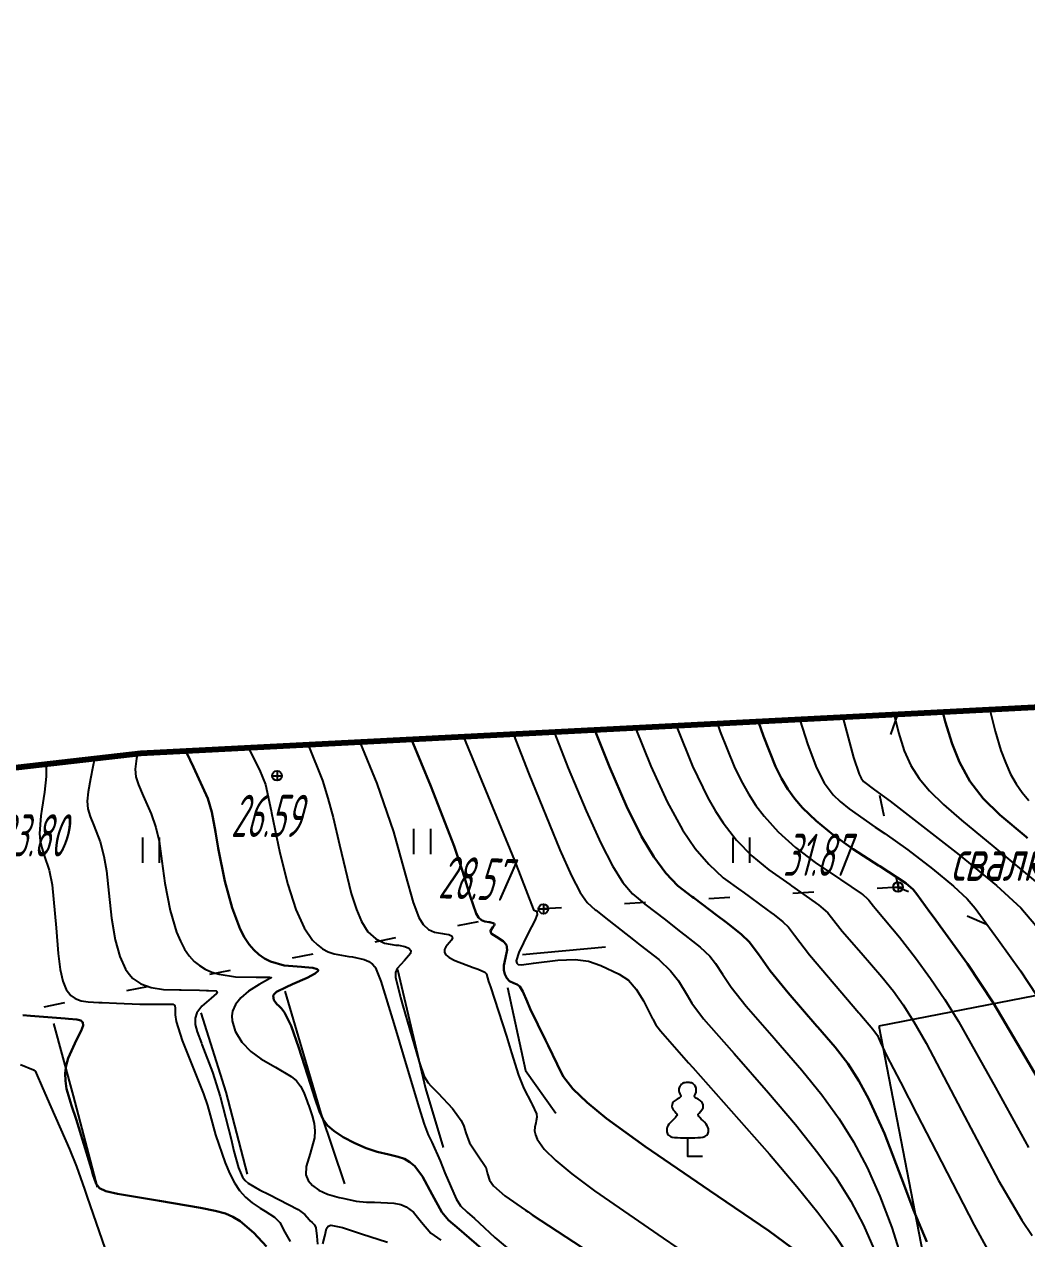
# Model space of a CAD drawing. Extents: x 1233805 to 1234355, y 654698 to 655114.
# Drawn here: x 1234165.05 to 1234188.82, y 655085.51 to 655114.32 of the extents above; entities that cross this region are included whole.
import ezdxf

# ---------------------------------------------------------------- set-up
doc = ezdxf.new("R2010")
doc.units = 0
doc.linetypes.add('ИИDash_05_15', pattern=[2, 0.5, -1.5])
for name, color, linetype, lineweight in [('ИИ_ГОРИЗОНТАЛИ_ОСН', 32, 'Continuous', 25), ('ИИ_ГОРИЗОНТАЛИ_УТОЛЩ', 32, 'Continuous', 30), ('ИИ_ОТМЕТКИ', 7, 'Continuous', 25), ('ИИ_СООРУЖЕНИЕ', 7, 'Continuous', 25), ('ИИ_СТРОЕНИЕ', 7, 'Continuous', 25), ('ИИ_УГОДЬЯ', 7, 'Continuous', 25)]:
    doc.layers.add(name, color=color, linetype=linetype, lineweight=lineweight)
doc.layers.add('Оформление точек', color=7, linetype='Continuous')
doc.styles.add('VNIPISIMPLEXCUR', font='simplex.shx', dxfattribs={"width": 0.8, "oblique": 15})
doc.styles.add('ГОСТ 2.304 КУРСИВ', font='cs_gost2304.shx', dxfattribs={"oblique": 15})
doc.linetypes.add('ИИ052801П', pattern='A,2,[39,3dservice.shx,S=0.8,R=0,X=0,Y=0],2', length=4)

# ---------------------------------------------------------------- blocks, each defined once
blk = doc.blocks.new('ИИ05401')
at = {"color": 0, "linetype": 'Continuous', "lineweight": 25}
for points in [[(-0.4, 1.2), (-0.4, 0)], [(0.4, 1.2), (0.4, 0)]]:
    blk.add_lwpolyline(points, dxfattribs=at)
blk = doc.blocks.new('ИИ053881')
at = {"color": 0, "linetype": 'Continuous', "lineweight": 25}
blk.add_lwpolyline([(0, 0.875), (0.129, 0.876), (0.342, 0.878), (0.479, 0.882), (0.614, 0.891), (0.726, 0.907), (0.816, 0.94), (0.906, 1), (0.956, 1.071), (0.983, 1.151), (0.991, 1.231), (0.986, 1.295), (0.963, 1.379), (0.932, 1.445), (0.884, 1.516), (0.798, 1.61), (0.719, 1.692), (0.646, 1.766), (0.575, 1.842), (0.536, 1.889), (0.511, 1.929), (0.501, 1.967), (0.504, 1.992), (0.518, 2.017), (0.545, 2.049), (0.608, 2.115), (0.679, 2.198), (0.732, 2.29), (0.745, 2.372), (0.736, 2.444), (0.709, 2.515), (0.672, 2.575), (0.633, 2.617), (0.596, 2.646), (0.548, 2.678), (0.495, 2.709), (0.408, 2.76), (0.363, 2.789), (0.336, 2.812), (0.324, 2.831), (0.321, 2.846), (0.325, 2.865), (0.335, 2.89), (0.353, 2.928), (0.372, 2.968), (0.4, 3.034), (0.413, 3.103), (0.412, 3.19), (0.398, 3.247), (0.363, 3.319), (0.32, 3.377), (0.284, 3.414), (0.246, 3.444), (0.181, 3.476), (0.125, 3.489), (0.07, 3.496), (0, 3.5), (-0.07, 3.496), (-0.125, 3.489), (-0.181, 3.476), (-0.246, 3.444), (-0.284, 3.414), (-0.32, 3.377), (-0.363, 3.319), (-0.398, 3.247), (-0.412, 3.19), (-0.413, 3.103), (-0.4, 3.034), (-0.372, 2.968), (-0.353, 2.928), (-0.335, 2.89), (-0.325, 2.865), (-0.321, 2.846), (-0.324, 2.831), (-0.336, 2.812), (-0.363, 2.789), (-0.408, 2.76), (-0.495, 2.709), (-0.548, 2.678), (-0.596, 2.646), (-0.633, 2.617), (-0.672, 2.575), (-0.709, 2.515), (-0.736, 2.444), (-0.745, 2.372), (-0.732, 2.29), (-0.679, 2.198), (-0.608, 2.115), (-0.545, 2.049), (-0.518, 2.017), (-0.504, 1.992), (-0.501, 1.967), (-0.511, 1.929), (-0.536, 1.889), (-0.575, 1.842), (-0.646, 1.766), (-0.719, 1.692), (-0.798, 1.61), (-0.884, 1.516), (-0.932, 1.445), (-0.963, 1.379), (-0.986, 1.295), (-0.991, 1.231), (-0.983, 1.151), (-0.956, 1.071), (-0.906, 1), (-0.816, 0.94), (-0.726, 0.907), (-0.614, 0.891), (-0.479, 0.882), (-0.342, 0.878), (-0.129, 0.876)], close=True, dxfattribs=at)
blk.add_lwpolyline([(0, 0.875), (0, 0), (0.7, 0)], dxfattribs=at)
blk = doc.blocks.new('PICKET')
at = {"color": 0, "linetype": 'Continuous', "lineweight": 25}
for p, q in [((-0.23, 0), (0.23, 0)), ((0, 0.23), (0, -0.23))]:
    blk.add_line(p, q, dxfattribs=at)
blk.add_circle((0, 0), 0.23, dxfattribs=at)
at = {"color": 0, "linetype": 'Continuous', "style": 'VNIPISIMPLEXCUR', "oblique": 15, "width": 0.8}
blk.add_attdef('OTMETKA', (1.25, 0.3), '', height=2, dxfattribs=at)
at = {"color": 8, "linetype": 'Continuous', "style": 'VNIPISIMPLEXCUR', "oblique": 15, "width": 0.8, "flags": 1}
blk.add_attdef('NOMER', (1.25, -2.7), '', height=2, dxfattribs=at)

msp = doc.modelspace()

# ---------------------------------------------------------------- linework, layer by layer
at = {"layer": 'ИИ_ГОРИЗОНТАЛИ_ОСН', "flags": 128}
for points, elevation in [([(1234185.672, 655097.94), (1234185.778, 655097.518), (1234185.915, 655097.082), (1234186.068, 655096.737), (1234186.265, 655096.431), (1234186.515, 655096.138), (1234186.848, 655095.811), (1234187.271, 655095.441), (1234187.907, 655094.92), (1234187.994, 655094.85), (1234189.173, 655093.872)], 33.5), ([(1234187.941, 655098.057), (1234188.069, 655097.555), (1234188.209, 655097.095), (1234188.32, 655096.794), (1234188.438, 655096.534), (1234188.567, 655096.303), (1234188.712, 655096.094), (1234188.873, 655095.904)], 34.5), ([(1234180.509, 655097.675), (1234180.519, 655097.645), (1234180.893, 655096.72), (1234181.255, 655095.972), (1234181.437, 655095.656), (1234181.621, 655095.375), (1234181.939, 655094.97), (1234182.302, 655094.597), (1234182.707, 655094.26), (1234183.203, 655093.914), (1234183.244, 655093.886), (1234183.806, 655093.491), (1234183.837, 655093.468), (1234183.883, 655093.433), (1234184.105, 655093.243), (1234184.19, 655093.133), (1234184.44, 655092.811), (1234184.89, 655092.291), (1234185.383, 655091.724), (1234185.66, 655091.384), (1234185.892, 655091.059), (1234186.142, 655090.66), (1234186.431, 655090.154), (1234187.276, 655088.553), (1234188.152, 655086.896), (1234188.707, 655085.952), (1234188.951, 655085.592)], 31), ([(1234181.484, 655097.725), (1234181.548, 655097.537), (1234181.882, 655096.713), (1234182.048, 655096.371), (1234182.218, 655096.065), (1234182.397, 655095.788), (1234182.589, 655095.534), (1234182.927, 655095.162), (1234183.333, 655094.795), (1234183.801, 655094.436), (1234184.378, 655094.049), (1234184.406, 655094.031), (1234184.918, 655093.688), (1234184.922, 655093.685), (1234184.94, 655093.672), (1234185.039, 655093.586), (1234185.074, 655093.541), (1234185.186, 655093.399), (1234185.264, 655093.31), (1234185.803, 655092.669), (1234186.185, 655092.178), (1234186.539, 655091.689), (1234186.878, 655091.185), (1234187.2, 655090.667), (1234188.076, 655089.1), (1234188.865, 655087.681)], 31.5), ([(1234183.441, 655097.825), (1234183.63, 655097.23), (1234183.832, 655096.686), (1234184.014, 655096.324), (1234184.227, 655096.046), (1234184.397, 655095.882), (1234184.608, 655095.708), (1234185.228, 655095.276), (1234185.458, 655095.122), (1234185.996, 655094.739), (1234186.586, 655094.285), (1234187.081, 655093.878), (1234187.403, 655093.576), (1234187.598, 655093.351), (1234187.851, 655093.007), (1234188.002, 655092.797), (1234188.148, 655092.596), (1234188.67, 655091.866), (1234189.049, 655091.292)], 32.5), ([(1234184.455, 655097.878), (1234184.713, 655096.93), (1234184.842, 655096.534), (1234184.893, 655096.434), (1234184.952, 655096.358), (1234185.206, 655096.162), (1234185.577, 655095.894), (1234187.218, 655094.621), (1234188.106, 655093.892), (1234188.677, 655093.359), (1234189.039, 655092.945)], 33), ([(1234175.459, 655097.415), (1234176.673, 655094.486), (1234177.115, 655093.335), (1234177.121, 655093.317), (1234177.172, 655093.292), (1234177.176, 655093.292), (1234177.201, 655093.284), (1234177.198, 655093.279), (1234177.198, 655093.262), (1234177.199, 655093.26), (1234177.206, 655093.201), (1234177.151, 655093.058), (1234176.999, 655092.76), (1234176.771, 655092.299), (1234176.714, 655092.104), (1234176.723, 655092.049), (1234176.757, 655092.018), (1234176.83, 655092.01), (1234177.012, 655092.034), (1234177.12, 655092.049), (1234177.696, 655092.118), (1234178.111, 655092.136), (1234178.425, 655092.1), (1234178.721, 655091.994), (1234179.15, 655091.791), (1234179.374, 655091.643), (1234179.557, 655091.436), (1234179.728, 655091.155), (1234179.947, 655090.733), (1234179.953, 655090.721), (1234180.025, 655090.589), (1234180.134, 655090.446), (1234180.801, 655089.688), (1234180.902, 655089.575), (1234182.719, 655087.517), (1234183.37, 655086.749), (1234183.867, 655086.135), (1234184.269, 655085.595), (1234184.573, 655085.13)], 28.5), ([(1234176.645, 655097.476), (1234177.011, 655096.541), (1234177.749, 655094.739), (1234178.024, 655094.123), (1234178.23, 655093.725), (1234178.394, 655093.491), (1234178.587, 655093.317), (1234178.599, 655093.307), (1234178.909, 655093.061), (1234179.493, 655092.6), (1234179.655, 655092.478), (1234180.094, 655092.133), (1234180.368, 655091.871), (1234180.558, 655091.627), (1234180.769, 655091.288), (1234180.881, 655091.103), (1234181.155, 655090.732), (1234181.816, 655089.978), (1234181.879, 655089.907), (1234182.699, 655088.977), (1234183.337, 655088.223), (1234183.869, 655087.552), (1234184.29, 655086.972), (1234184.651, 655086.402), (1234184.952, 655085.836), (1234185.194, 655085.276)], 29), ([(1234177.616, 655097.526), (1234177.946, 655096.678), (1234178.37, 655095.665), (1234178.717, 655094.898), (1234178.993, 655094.361), (1234179.241, 655093.964), (1234179.467, 655093.693), (1234179.735, 655093.471), (1234179.761, 655093.452), (1234180.25, 655093.074), (1234180.579, 655092.817), (1234180.712, 655092.716), (1234181.075, 655092.431), (1234181.302, 655092.214), (1234181.439, 655092.041), (1234181.607, 655091.789), (1234181.809, 655091.484), (1234182.166, 655091.029), (1234182.831, 655090.268), (1234182.869, 655090.224), (1234183.486, 655089.515), (1234183.96, 655088.925), (1234184.37, 655088.356), (1234184.714, 655087.808), (1234185.035, 655087.201), (1234185.338, 655086.523), (1234185.618, 655085.782), (1234185.869, 655084.999)], 29.5), ([(1234179.542, 655097.625), (1234179.905, 655096.72), (1234180.292, 655095.876), (1234180.653, 655095.216), (1234180.954, 655094.773), (1234181.278, 655094.394), (1234181.622, 655094.076), (1234182.041, 655093.77), (1234182.083, 655093.742), (1234182.666, 655093.317), (1234182.751, 655093.251), (1234182.826, 655093.194), (1234183.038, 655093.027), (1234183.17, 655092.9), (1234183.315, 655092.711), (1234183.665, 655092.248), (1234184.838, 655090.873), (1234184.86, 655090.848), (1234185.172, 655090.484), (1234185.277, 655090.331), (1234185.353, 655090.169), (1234185.495, 655089.861), (1234185.822, 655089.225), (1234186.212, 655088.472), (1234186.67, 655087.583), (1234187.572, 655085.836), (1234187.886, 655085.255)], 30.5), ([(1234170.362, 655097.153), (1234170.378, 655097.121), (1234170.627, 655096.634), (1234170.77, 655096.289), (1234170.902, 655095.664), (1234170.912, 655095.613), (1234171.107, 655094.664), (1234171.294, 655093.919), (1234171.486, 655093.324), (1234171.682, 655092.889), (1234171.884, 655092.596), (1234171.998, 655092.483), (1234172.121, 655092.39), (1234172.251, 655092.32), (1234172.392, 655092.268), (1234172.74, 655092.209), (1234172.827, 655092.2), (1234173.107, 655092.137), (1234173.214, 655092.089), (1234173.303, 655092.027), (1234173.359, 655091.963), (1234173.365, 655091.949), (1234173.372, 655091.936), (1234173.499, 655091.619), (1234173.813, 655090.62), (1234173.947, 655090.168), (1234174.031, 655089.879), (1234174.401, 655088.638), (1234174.53, 655088.233), (1234174.627, 655087.981), (1234174.71, 655087.801), (1234174.906, 655087.363), (1234175.02, 655087.079), (1234175.285, 655086.457), (1234175.39, 655086.297), (1234175.549, 655086.146), (1234175.724, 655085.991), (1234175.83, 655085.891), (1234176.207, 655085.544), (1234176.599, 655085.212)], 26.5), ([(1234171.779, 655097.226), (1234172.115, 655096.379), (1234172.248, 655095.96), (1234172.37, 655095.502), (1234172.518, 655094.857), (1234172.8, 655093.699), (1234172.921, 655093.322), (1234173.042, 655093.039), (1234173.197, 655092.796), (1234173.38, 655092.625), (1234173.588, 655092.525), (1234173.858, 655092.48), (1234173.919, 655092.474), (1234174.069, 655092.446), (1234174.169, 655092.405), (1234174.215, 655092.349), (1234174.208, 655092.282), (1234174.061, 655092.116), (1234173.888, 655091.923), (1234173.852, 655091.831), (1234173.851, 655091.718), (1234173.961, 655091.269), (1234173.969, 655091.239), (1234174.027, 655091.034), (1234174.412, 655089.707), (1234174.533, 655089.362), (1234174.623, 655089.21), (1234174.69, 655089.143), (1234174.863, 655088.97), (1234175.202, 655088.6), (1234175.406, 655088.32), (1234175.471, 655088.186), (1234175.521, 655088.022), (1234175.606, 655087.785), (1234175.798, 655087.503), (1234175.992, 655087.212), (1234176.035, 655087.052), (1234176.077, 655086.9), (1234176.173, 655086.765), (1234176.442, 655086.534), (1234176.929, 655086.192), (1234176.994, 655086.148), (1234177.092, 655086.081), (1234178.277, 655085.306)], 27), ([(1234173.003, 655097.289), (1234173.403, 655096.309), (1234173.804, 655095.164), (1234174.087, 655094.14), (1234174.265, 655093.488), (1234174.402, 655093.132), (1234174.508, 655092.965), (1234174.633, 655092.849), (1234174.777, 655092.781), (1234174.963, 655092.75), (1234175.005, 655092.746), (1234175.113, 655092.726), (1234175.177, 655092.695), (1234175.198, 655092.651), (1234175.176, 655092.596), (1234175.12, 655092.53), (1234175.044, 655092.44), (1234175.009, 655092.37), (1234175.008, 655092.306), (1234175.043, 655092.246), (1234175.123, 655092.182), (1234175.254, 655092.113), (1234175.691, 655091.947), (1234175.806, 655091.906), (1234175.967, 655091.838), (1234176.005, 655091.794), (1234176.004, 655091.791), (1234176.058, 655091.616), (1234176.102, 655091.489), (1234176.484, 655090.321), (1234176.601, 655089.919), (1234176.763, 655089.392), (1234176.896, 655089.073), (1234177.072, 655088.729), (1234177.089, 655088.698), (1234177.19, 655088.479), (1234177.201, 655088.394), (1234177.189, 655088.307), (1234177.176, 655088.265), (1234177.15, 655088.162), (1234177.148, 655088.072), (1234177.168, 655087.976), (1234177.211, 655087.874), (1234177.377, 655087.641), (1234177.648, 655087.37), (1234178.033, 655087.051), (1234178.57, 655086.65), (1234180.196, 655085.53), (1234180.524, 655085.308)], 27.5), ([(1234166.71, 655096.896), (1234166.673, 655096.703), (1234166.614, 655096.425), (1234166.559, 655096.113), (1234166.541, 655095.891), (1234166.555, 655095.714), (1234166.605, 655095.532), (1234166.692, 655095.313), (1234166.842, 655094.924), (1234166.935, 655094.589), (1234166.995, 655094.237), (1234167.052, 655093.706), (1234167.117, 655093.114), (1234167.2, 655092.603), (1234167.309, 655092.208), (1234167.449, 655091.904), (1234167.531, 655091.785), (1234167.622, 655091.687), (1234167.813, 655091.558), (1234168.055, 655091.472), (1234168.345, 655091.427), (1234168.727, 655091.417), (1234168.769, 655091.417), (1234169.204, 655091.409), (1234169.368, 655091.404), (1234169.417, 655091.404), (1234169.597, 655091.39), (1234169.62, 655091.367), (1234169.603, 655091.331), (1234169.477, 655091.222), (1234169.255, 655091.03), (1234169.135, 655090.872), (1234169.096, 655090.745), (1234169.1, 655090.598), (1234169.144, 655090.423), (1234169.246, 655090.151), (1234169.259, 655090.118), (1234169.506, 655089.461), (1234169.693, 655088.885), (1234169.952, 655087.873), (1234170.019, 655087.59), (1234170.127, 655087.197), (1234170.224, 655086.972), (1234170.281, 655086.894), (1234170.353, 655086.829), (1234170.626, 655086.674), (1234170.852, 655086.564), (1234171.54, 655086.209), (1234171.699, 655086.092), (1234171.799, 655085.973), (1234171.825, 655085.936), (1234171.87, 655085.898), (1234171.928, 655085.843), (1234171.96, 655085.774), (1234171.981, 655085.575), (1234172.002, 655085.382)], 25), ([(1234167.729, 655097.013), (1234167.706, 655096.902), (1234167.677, 655096.653), (1234167.69, 655096.471), (1234167.752, 655096.28), (1234167.868, 655096.017), (1234168.053, 655095.592), (1234168.166, 655095.271), (1234168.241, 655094.945), (1234168.309, 655094.47), (1234168.382, 655093.947), (1234168.505, 655093.297), (1234168.658, 655092.784), (1234168.748, 655092.569), (1234168.848, 655092.382), (1234168.958, 655092.223), (1234169.077, 655092.092), (1234169.199, 655091.993), (1234169.337, 655091.909), (1234169.493, 655091.84), (1234169.665, 655091.786), (1234170.055, 655091.724), (1234170.544, 655091.716), (1234170.566, 655091.716), (1234170.858, 655091.718), (1234170.903, 655091.712), (1234170.897, 655091.7), (1234170.866, 655091.684), (1234170.615, 655091.546), (1234170.363, 655091.385), (1234170.18, 655091.231), (1234170.052, 655091.072), (1234169.983, 655090.909), (1234169.968, 655090.8), (1234169.974, 655090.683), (1234170.05, 655090.433), (1234170.205, 655090.179), (1234170.42, 655089.951), (1234170.658, 655089.778), (1234171.005, 655089.584), (1234171.379, 655089.364), (1234171.498, 655089.256), (1234171.595, 655089.13), (1234171.673, 655088.982), (1234171.756, 655088.768), (1234171.773, 655088.719), (1234171.793, 655088.665), (1234171.875, 655088.427), (1234171.92, 655088.244), (1234171.937, 655088.072), (1234171.927, 655087.908), (1234171.823, 655087.534), (1234171.732, 655087.226), (1234171.725, 655087.026), (1234171.776, 655086.895), (1234171.88, 655086.774), (1234172.035, 655086.663), (1234172.238, 655086.567), (1234172.51, 655086.492), (1234172.6, 655086.475), (1234172.673, 655086.457), (1234172.916, 655086.406), (1234173.158, 655086.383), (1234173.351, 655086.381), (1234173.811, 655086.358), (1234173.972, 655086.324), (1234174.103, 655086.272), (1234174.276, 655086.142), (1234174.465, 655085.909), (1234174.688, 655085.642), (1234174.921, 655085.476)], 25.5), ([(1234165.567, 655096.765), (1234165.561, 655096.48), (1234165.528, 655096.108), (1234165.465, 655095.7), (1234165.439, 655095.548), (1234165.404, 655095.126), (1234165.42, 655094.954), (1234165.459, 655094.784), (1234165.521, 655094.601), (1234165.633, 655094.253), (1234165.705, 655093.907), (1234165.802, 655092.888), (1234165.851, 655092.281), (1234165.9, 655091.901), (1234165.961, 655091.625), (1234166.042, 655091.423), (1234166.149, 655091.283), (1234166.256, 655091.21), (1234166.393, 655091.16), (1234166.563, 655091.133), (1234166.812, 655091.12), (1234166.891, 655091.118), (1234167.23, 655091.1), (1234167.785, 655091.076), (1234168.159, 655091.081), (1234168.567, 655091.076), (1234168.62, 655091.049), (1234168.625, 655090.972), (1234168.625, 655090.823), (1234168.648, 655090.667), (1234168.79, 655090.213), (1234169.087, 655089.468), (1234169.121, 655089.385), (1234169.296, 655088.951), (1234169.39, 655088.673), (1234169.451, 655088.446), (1234169.581, 655087.979), (1234169.807, 655087.311), (1234169.919, 655087.05), (1234170.03, 655086.838), (1234170.152, 655086.658), (1234170.291, 655086.501), (1234170.449, 655086.364), (1234170.64, 655086.235), (1234170.758, 655086.165), (1234170.978, 655086.026), (1234171.105, 655085.902), (1234171.226, 655085.673), (1234171.353, 655085.444)], 24.5), ([(1234164.954, 655089.648), (1234165.265, 655089.516), (1234165.268, 655089.516), (1234165.308, 655089.483), (1234165.325, 655089.444), (1234165.478, 655089.09), (1234165.678, 655088.641), (1234166.121, 655087.639), (1234166.288, 655087.226), (1234166.473, 655086.688), (1234166.529, 655086.52), (1234167.316, 655084.242)], 23.5), ([(1234172.13, 655085.389), (1234172.171, 655085.576), (1234172.211, 655085.758), (1234172.249, 655085.814), (1234172.312, 655085.834), (1234172.591, 655085.776), (1234173.04, 655085.632), (1234173.662, 655085.436)], 25)]:
    msp.add_lwpolyline(points, dxfattribs=dict(at, elevation=elevation))
at = {"layer": 'ИИ_ГОРИЗОНТАЛИ_УТОЛЩ', "flags": 128}
for points, elevation in [([(1234186.832, 655098), (1234186.886, 655097.785), (1234187.052, 655097.25), (1234187.225, 655096.815), (1234187.473, 655096.365), (1234187.786, 655095.959), (1234188.181, 655095.568), (1234188.808, 655095.044), (1234188.841, 655095.016)], 34), ([(1234182.461, 655097.775), (1234182.574, 655097.435), (1234182.863, 655096.711), (1234183.005, 655096.426), (1234183.154, 655096.177), (1234183.317, 655095.95), (1234183.502, 655095.734), (1234183.826, 655095.422), (1234184.229, 655095.095), (1234184.704, 655094.757), (1234185.306, 655094.37), (1234185.339, 655094.349), (1234185.953, 655093.949), (1234186.13, 655093.794), (1234186.212, 655093.686), (1234186.523, 655093.261), (1234186.602, 655093.154), (1234187.417, 655092.031), (1234188.035, 655091.1), (1234188.782, 655089.824), (1234189.577, 655088.467)], 32), ([(1234178.576, 655097.575), (1234178.921, 655096.71), (1234179.33, 655095.775), (1234179.685, 655095.057), (1234179.972, 655094.572), (1234180.257, 655094.184), (1234180.543, 655093.887), (1234180.886, 655093.622), (1234180.922, 655093.597), (1234181.487, 655093.173), (1234181.665, 655093.034), (1234181.769, 655092.955), (1234182.057, 655092.729), (1234182.236, 655092.557), (1234182.456, 655092.261), (1234182.737, 655091.866), (1234183.162, 655091.344), (1234183.845, 655090.558), (1234183.869, 655090.53), (1234184.279, 655090.054), (1234184.575, 655089.666), (1234184.84, 655089.261), (1234185.078, 655088.827), (1234185.445, 655088.008), (1234185.915, 655086.781), (1234186.137, 655086.189), (1234186.447, 655085.441)], 30), ([(1234168.881, 655097.077), (1234168.899, 655097.028), (1234169.058, 655096.695), (1234169.396, 655095.952), (1234169.496, 655095.631), (1234169.582, 655095.164), (1234169.647, 655094.78), (1234169.803, 655093.993), (1234169.975, 655093.359), (1234170.167, 655092.856), (1234170.271, 655092.656), (1234170.379, 655092.491), (1234170.487, 655092.363), (1234170.607, 655092.254), (1234170.739, 655092.163), (1234170.884, 655092.09), (1234171.208, 655091.996), (1234171.622, 655091.961), (1234171.697, 655091.958), (1234171.89, 655091.941), (1234171.994, 655091.911), (1234172.013, 655091.89), (1234172.012, 655091.865), (1234171.945, 655091.802), (1234171.757, 655091.702), (1234171.407, 655091.548), (1234171.255, 655091.484), (1234171.027, 655091.37), (1234170.976, 655091.325), (1234170.951, 655091.279), (1234170.966, 655091.174), (1234171.047, 655091.069), (1234171.072, 655091.048), (1234171.149, 655090.977), (1234171.219, 655090.881), (1234171.372, 655090.56), (1234171.557, 655090.045), (1234171.834, 655089.181), (1234171.937, 655088.857), (1234172.048, 655088.53), (1234172.135, 655088.341), (1234172.237, 655088.2), (1234172.385, 655088.072), (1234172.612, 655087.924), (1234172.882, 655087.779), (1234173.157, 655087.658), (1234173.412, 655087.571), (1234173.689, 655087.508), (1234173.91, 655087.459), (1234174.062, 655087.405), (1234174.193, 655087.331), (1234174.307, 655087.232), (1234174.488, 655086.987), (1234174.717, 655086.565), (1234174.952, 655086.141), (1234175.105, 655085.955), (1234175.359, 655085.738), (1234176.005, 655085.182)], 26), ([(1234174.232, 655097.352), (1234174.689, 655096.245), (1234175.239, 655094.825), (1234175.442, 655094.233), (1234175.623, 655093.638), (1234175.761, 655093.225), (1234175.818, 655093.135), (1234175.886, 655093.073), (1234175.965, 655093.037), (1234176.068, 655093.021), (1234176.09, 655093.019), (1234176.186, 655092.992), (1234176.199, 655092.969), (1234176.189, 655092.94), (1234176.159, 655092.904), (1234176.101, 655092.82), (1234176.12, 655092.754), (1234176.244, 655092.673), (1234176.401, 655092.574), (1234176.478, 655092.482), (1234176.496, 655092.362), (1234176.456, 655092.174), (1234176.415, 655091.993), (1234176.416, 655091.887), (1234176.44, 655091.785), (1234176.487, 655091.693), (1234176.55, 655091.626), (1234176.655, 655091.577), (1234176.737, 655091.543), (1234176.795, 655091.495), (1234176.869, 655091.377), (1234176.972, 655091.141), (1234177.045, 655090.969), (1234177.405, 655090.22), (1234177.469, 655090.099), (1234177.683, 655089.653), (1234177.691, 655089.632), (1234177.834, 655089.351), (1234178.056, 655089.069), (1234178.393, 655088.741), (1234178.85, 655088.366), (1234179.767, 655087.7), (1234181.295, 655086.659), (1234182.702, 655085.698), (1234183.25, 655085.3)], 28), ([(1234165.014, 655090.818), (1234165.191, 655090.802), (1234166.014, 655090.735), (1234166.097, 655090.731), (1234166.29, 655090.717), (1234166.387, 655090.692), (1234166.436, 655090.646), (1234166.439, 655090.569), (1234166.396, 655090.445), (1234166.288, 655090.228), (1234166.089, 655089.797), (1234166.041, 655089.619), (1234166.017, 655089.438), (1234166.02, 655089.255), (1234166.047, 655089.065), (1234166.164, 655088.676), (1234166.273, 655088.353), (1234166.636, 655087.164), (1234166.675, 655087.035), (1234166.75, 655086.819), (1234166.833, 655086.713), (1234166.978, 655086.643), (1234167.26, 655086.579), (1234168.255, 655086.411), (1234169.221, 655086.25), (1234169.576, 655086.178), (1234169.814, 655086.112), (1234169.994, 655086.036), (1234170.163, 655085.927), (1234170.487, 655085.651), (1234170.792, 655085.328)], 24)]:
    msp.add_lwpolyline(points, dxfattribs=dict(at, elevation=elevation))
at = {"layer": 'ИИ_СООРУЖЕНИЕ', "linetype": 'ИИ052801П', "flags": 128}
for points, elevation in [([(1234176.859, 655092.253), (1234178.831, 655092.436)], 28.802), ([(1234173.896, 655091.901), (1234174.561, 655089.076), (1234174.976, 655087.679)], 27.166), ([(1234171.223, 655091.383), (1234172.075, 655088.485), (1234172.64, 655086.814)], 26.136), ([(1234176.508, 655091.469), (1234176.935, 655089.5), (1234177.651, 655088.494)], 27.916), ([(1234169.229, 655090.875), (1234169.829, 655088.99), (1234170.33, 655087.045)], 25.304), ([(1234165.739, 655090.619), (1234166.202, 655088.905), (1234166.774, 655086.738)], 23.876)]:
    msp.add_lwpolyline(points, dxfattribs=dict(at, elevation=elevation))
at = {"layer": 'ИИ_СТРОЕНИЕ'}
msp.add_lwpolyline([(1234185.31, 655090.556), (1234186.454, 655084.674), (1234192.151, 655085.782), (1234194.728, 655089.892), (1234191.007, 655091.664)], close=True, dxfattribs=at)
at = {"layer": 'ИИ_УГОДЬЯ', "linetype": 'ИИDash_05_15', "flags": 128}
for points in [[(1234185.751, 655097.944), (1234185.243, 655096.478), (1234185.768, 655093.854), (1234191.007, 655091.664), (1234194.794, 655092.277), (1234191.052, 655096.348)], [(1234185.768, 655093.854), (1234177.358, 655093.337), (1234164.22, 655090.755), (1234162.499, 655089.956)]]:
    msp.add_lwpolyline(points, dxfattribs=at)
at = {"layer": 'Оформление точек', "color": 41, "lineweight": 80}
msp.add_lwpolyline([(1234283.108, 654912.091), (1234263.065, 654936.588), (1234271.639, 654969.887), (1234262.654, 654978.832), (1234256.669, 655012.818), (1234288.937, 655037.856), (1234333.776, 655050.652), (1234349.327, 655050.821), (1234348.812, 655058.959), (1234353.847, 655093.724), (1234353.334, 655114.319), (1234323.897, 655110.095), (1234294.279, 655109.246), (1234278.101, 655107.867), (1234260.582, 655106.071), (1234251.183, 655108.936), (1234238.712, 655106.566), (1234227.593, 655106.413), (1234221.976, 655100.726), (1234199.442, 655098.648), (1234167.81, 655097.022), (1234151.568, 655095.162)], dxfattribs=at)

# ---------------------------------------------------------------- block references
at = {"layer": 'ИИ_ОТМЕТКИ'}
ref = msp.add_blockref('PICKET', (1234171.041, 655096.494, 26.591), dxfattribs=dict(at, xscale=0.5, yscale=0.5, zscale=0.5))
ref.add_attrib('OTMETKA', '26.59', (1234169.944, 655095.043, 26.591), dxfattribs={"layer": '0', "color": 0, "linetype": 'Continuous', "height": 1, "style": 'ГОСТ 2.304 КУРСИВ', "oblique": 15, "width": 0.65})
ref = msp.add_blockref('PICKET', (1234163.753, 655094.43, 23.801), dxfattribs=dict(at, xscale=0.5, yscale=0.5, zscale=0.5))
ref.add_attrib('OTMETKA', '23.80', (1234164.378, 655094.58, 23.801), dxfattribs={"layer": '0', "color": 0, "linetype": 'Continuous', "height": 1, "style": 'ГОСТ 2.304 КУРСИВ', "oblique": 15, "width": 0.65})
ref = msp.add_blockref('PICKET', (1234185.768, 655093.854, 31.873), dxfattribs=dict(at, xscale=0.5, yscale=0.5, zscale=0.5))
ref.add_attrib('OTMETKA', '31.87', (1234183.04, 655094.118, 31.873), dxfattribs={"layer": '0', "color": 0, "linetype": 'Continuous', "height": 1, "style": 'ГОСТ 2.304 КУРСИВ', "oblique": 15, "width": 0.65})
ref = msp.add_blockref('PICKET', (1234177.358, 655093.337, 28.567), dxfattribs=dict(at, xscale=0.5, yscale=0.5, zscale=0.5))
ref.add_attrib('OTMETKA', '28.57', (1234174.855, 655093.591, 28.567), dxfattribs={"layer": '0', "color": 0, "linetype": 'Continuous', "height": 1, "rotation": 357.6285, "style": 'ГОСТ 2.304 КУРСИВ', "oblique": 15, "width": 0.65})
at = {"layer": 'ИИ_УГОДЬЯ', "xscale": 0.5, "yscale": 0.5, "zscale": 0.5}
for name, p in [('ИИ05401', (1234174.478, 655094.636)), ('ИИ05401', (1234168.046, 655094.432)), ('ИИ05401', (1234182.046, 655094.432)), ('ИИ053881', (1234180.777, 655087.47, -11.67))]:
    msp.add_blockref(name, p, dxfattribs=at)

# ---------------------------------------------------------------- texts
at = {"layer": 'ИИ_УГОДЬЯ', "style": 'ГОСТ 2.304 КУРСИВ', "oblique": 15, "width": 0.8}
msp.add_text('свалка', height=1, dxfattribs=at).set_placement((1234187.012, 655094.001))

doc.saveas('drawing.dxf')
